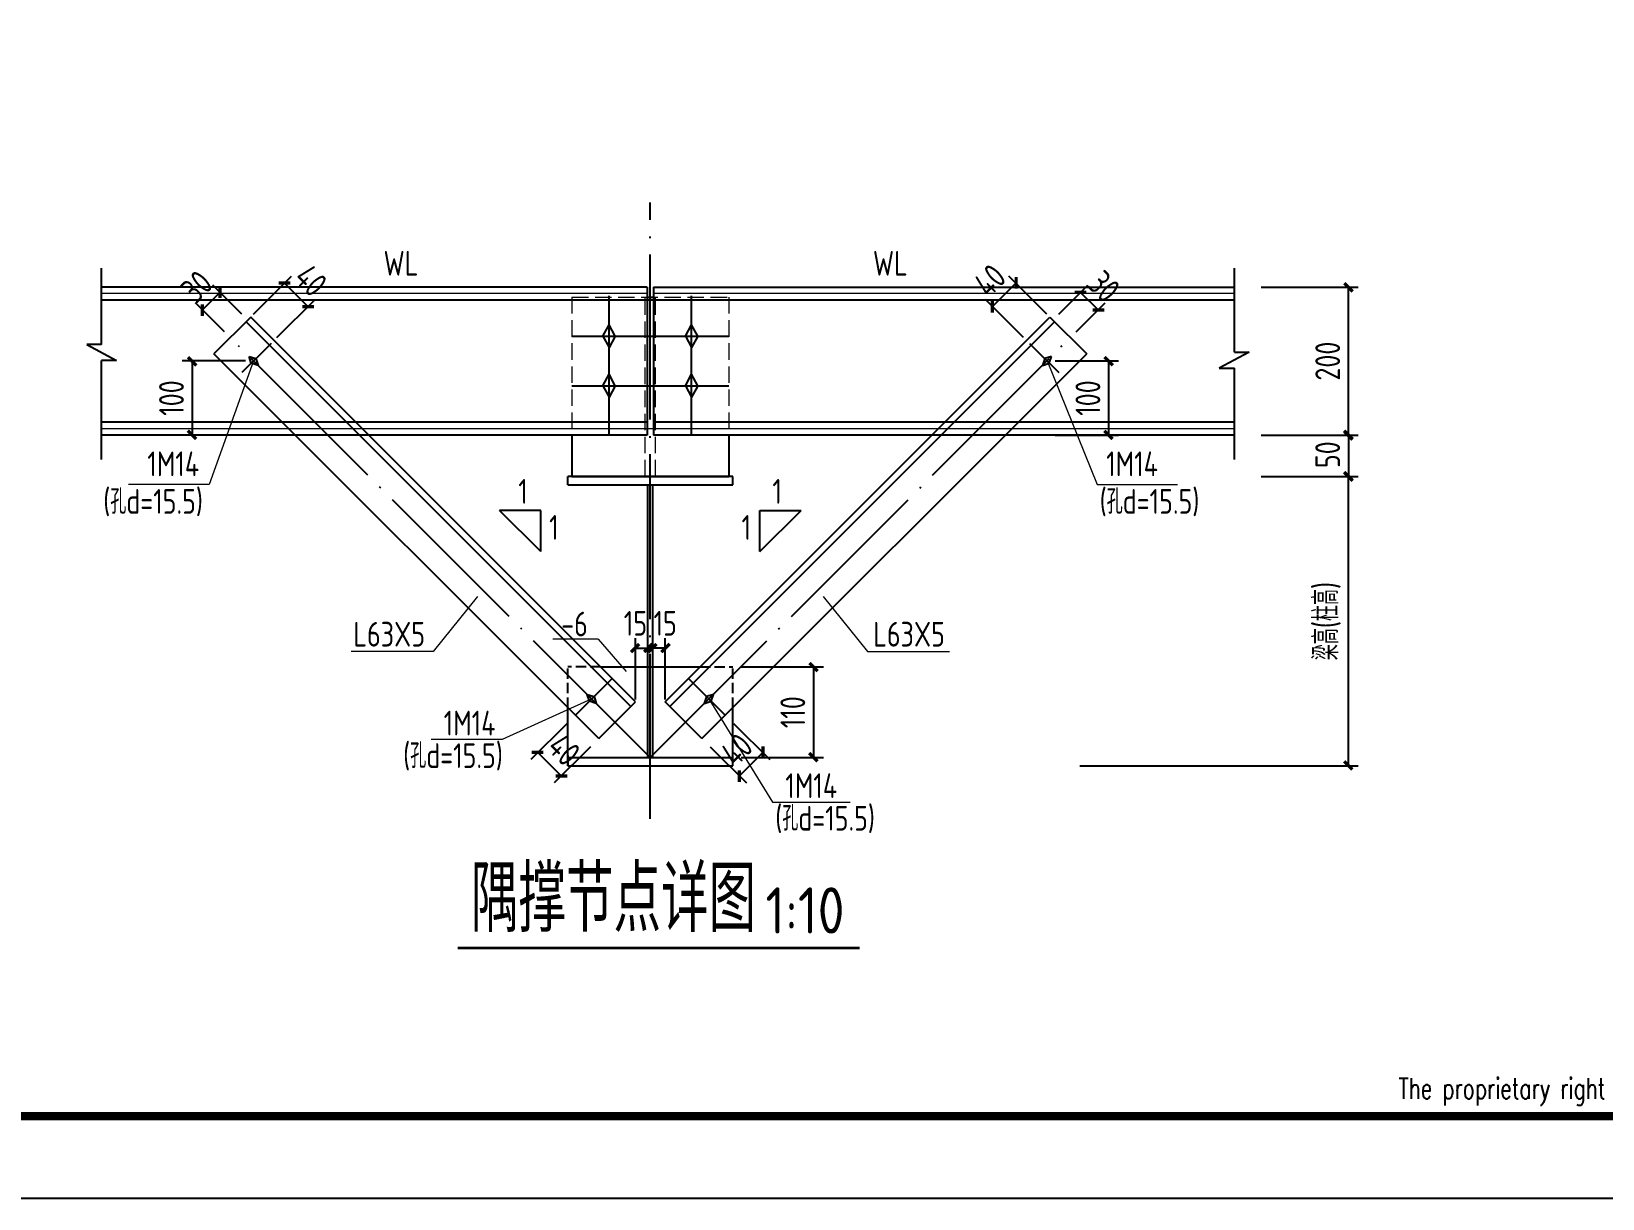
# Model space of a CAD drawing. Header units: millimetres. Extents: x 865974 to 875117, y 41124 to 44891.
# Drawn here: x 868321.9 to 868512.3, y 41123.6 to 41265.1 of the extents above; entities that cross this region are included whole.
import ezdxf
from ezdxf.enums import TextEntityAlignment as Align

# ---------------------------------------------------------------- set-up
doc = ezdxf.new("R2010")
doc.units = ezdxf.units.MM
doc.header["$LTSCALE"] = 1000
doc.header["$MEASUREMENT"] = 0
for name, pattern in [('3', [500, 300, -200]), ('DASH', [0.35, 0.25, -0.1]), ('DASHED', [117.236842, 78.157895, -39.078947]), ('DOTE', [2.42, 2, -0.2, 0.02, -0.2])]:
    doc.linetypes.add(name, pattern=pattern)
for name, color, linetype in [('D1', 112, 'Continuous'), ('D2', 6, 'Continuous'), ('DIM', 7, 'Continuous'), ('DOTE', 1, 'DOTE'), ('文字', 7, 'Continuous'), ('桩', 6, 'Continuous'), ('梁虚线', 134, '3'), ('水平标注', 2, 'Continuous')]:
    doc.layers.add(name, color=color, linetype=linetype)
for name, color, linetype, lineweight in [('D3', 62, 'Continuous', 9), ('LZ', 64, 'Continuous', 9), ('数字', 3, 'Continuous', 9)]:
    doc.layers.add(name, color=color, linetype=linetype, lineweight=lineweight)
doc.styles.add('ECEC_TQ', font='txt_l.shx', dxfattribs={"bigfont": 'hztxt_l.shx'})
doc.styles.add('GBHZ', font='gbenor.shx', dxfattribs={"width": 0.9, "bigfont": 'gbcbig.shx'})
doc.dimstyles.new('Y10', dxfattribs={"dimscale": 0, "dimtxt": 3, "dimasz": 0.01, "dimexe": 1.2, "dimexo": 1, "dimgap": 1, "dimtad": 1, "dimdec": 0, "dimlfac": 10, "dimzin": 0, "dimdsep": 46, "dimtxsty": 'GBHZ', "dimblk1": 'DX', "dimblk2": 'DX', "dimsah": 1, "dimcen": 0.09, "dimdle": 1, "dimadec": 0, "dimazin": 0, "dimtfac": 1, "dimtdec": 0, "dimtix": 1, "dimtmove": 2, "dimatfit": 3, "dimldrblk": 'DX', "dimfxl": 0, "dimtolj": 1, "dimtzin": 0, "dimarcsym": 0})

# ---------------------------------------------------------------- blocks, each defined once
blk = doc.blocks.new('DX')
at = {"color": 0, "linetype": 'ByBlock', "const_width": 40}
blk.add_lwpolyline([(-54, -51), (46, 49)], dxfattribs=at)
blk = doc.blocks.new('*D10')
at = {"layer": 'Defpoints', "color": 0, "linetype": 'ByBlock', "transparency": 16777216}
for p in [(868469.96, 41234.13), (868481.51, 41234.13), (868469.96, 41216.17)]:
    blk.add_point(p, dxfattribs=at)
at = {"layer": 'dim', "color": 0, "linetype": 'ByBlock', "lineweight": -2, "transparency": 16777216}
for p, q in [((868470.96, 41234.13), (868482.71, 41234.13)), ((868481.51, 41216.18), (868481.51, 41234.12)), ((868470.96, 41216.17), (868482.71, 41216.17))]:
    blk.add_line(p, q, dxfattribs=at)
at = {"layer": 'dim', "color": 0, "linetype": 'ByBlock', "lineweight": -2, "transparency": 16777216, "xscale": 0.01, "yscale": 0.01, "zscale": 0.01}
for p, rotation in [((868481.51, 41234.13), 90), ((868481.51, 41216.17), 270)]:
    blk.add_blockref('DX', p, dxfattribs=dict(at, rotation=rotation))
at = {"layer": 'dim', "color": 0, "linetype": 'ByBlock', "transparency": 16777216, "insert": (868479.01, 41225.15), "char_height": 3, "attachment_point": 5, "rotation": 90, "style": 'GBHZ'}
blk.add_mtext('\\A1;200', dxfattribs=at)
blk = doc.blocks.new('*D11')
at = {"layer": 'Defpoints', "color": 0, "linetype": 'ByBlock', "transparency": 16777216}
for p in [(868471.96, 41211.17), (868481.51, 41211.17), (868447.98, 41176.09)]:
    blk.add_point(p, dxfattribs=at)
at = {"layer": 'dim', "color": 0, "linetype": 'ByBlock', "lineweight": -2, "transparency": 16777216}
for p, q in [((868472.96, 41211.17), (868482.71, 41211.17)), ((868481.51, 41176.1), (868481.51, 41211.16)), ((868448.98, 41176.09), (868482.71, 41176.09))]:
    blk.add_line(p, q, dxfattribs=at)
at = {"layer": 'dim', "color": 0, "linetype": 'ByBlock', "lineweight": -2, "transparency": 16777216, "xscale": 0.01, "yscale": 0.01, "zscale": 0.01}
for p, rotation in [((868481.51, 41211.17), 90), ((868481.51, 41176.09), 270)]:
    blk.add_blockref('DX', p, dxfattribs=dict(at, rotation=rotation))
at = {"layer": 'dim', "color": 0, "linetype": 'ByBlock', "transparency": 16777216, "insert": (868478.93, 41193.63), "char_height": 3, "attachment_point": 5, "rotation": 90, "style": 'GBHZ'}
blk.add_mtext('\\A1;梁高(柱高)', dxfattribs=at)
blk = doc.blocks.new('*D12')
at = {"layer": 'Defpoints', "color": 0, "transparency": 16777216}
for p in [(868397.2, 41190.36), (868397.2, 41183.13), (868398.7, 41183.13)]:
    blk.add_point(p, dxfattribs=at)
at = {"layer": 'dim', "color": 0, "lineweight": -2, "transparency": 16777216}
for p, q in [((868397.2, 41184.13), (868397.2, 41191.56)), ((868398.7, 41184.13), (868398.7, 41191.56)), ((868397.19, 41190.36), (868397.18, 41190.36)), ((868398.7, 41190.36), (868397.2, 41190.36)), ((868398.71, 41190.36), (868398.72, 41190.36))]:
    blk.add_line(p, q, dxfattribs=at)
at = {"layer": 'dim', "color": 0, "lineweight": -2, "transparency": 16777216, "xscale": 0.01, "yscale": 0.01, "zscale": 0.01}
blk.add_blockref('DX', (868397.2, 41190.36), dxfattribs=at)
at = {"layer": 'dim', "color": 0, "lineweight": -2, "transparency": 16777216, "xscale": 0.01, "yscale": 0.01, "zscale": 0.01, "rotation": 180}
blk.add_blockref('DX', (868398.7, 41190.36), dxfattribs=at)
at = {"layer": 'dim', "color": 0, "transparency": 16777216, "insert": (868398.7, 41193.36), "char_height": 3, "attachment_point": 5, "style": 'GBHZ'}
blk.add_mtext('\\A1;15', dxfattribs=at)
blk = doc.blocks.new('LS1')
at = {"layer": 'D1'}
for p, q in [((0, 10), (-5, 0)), ((-5, 0), (0, -10)), ((5, 0), (0, 10)), ((0, -10), (5, 0))]:
    blk.add_line(p, q, dxfattribs=at)
blk = doc.blocks.new('*D13')
at = {"layer": 'Defpoints', "color": 0, "transparency": 16777216}
for p in [(868451.18, 41231.37), (868445.69, 41230.12), (868447.81, 41228)]:
    blk.add_point(p, dxfattribs=at)
at = {"layer": 'dim', "color": 0, "lineweight": -2, "transparency": 16777216}
for p, q in [((868446.4, 41230.83), (868449.91, 41234.34)), ((868449.05, 41233.5), (868449.04, 41233.5)), ((868449.06, 41233.49), (868451.18, 41231.37)), ((868448.52, 41228.71), (868452.03, 41232.22)), ((868451.19, 41231.36), (868451.19, 41231.36))]:
    blk.add_line(p, q, dxfattribs=at)
at = {"layer": 'dim', "color": 0, "lineweight": -2, "transparency": 16777216, "xscale": 0.01, "yscale": 0.01, "zscale": 0.01}
for p, rotation in [((868449.06, 41233.49), 315.0000000031444), ((868451.18, 41231.37), 135.0000000031443)]:
    blk.add_blockref('DX', p, dxfattribs=dict(at, rotation=rotation))
at = {"layer": 'dim', "color": 0, "transparency": 16777216, "insert": (868451.89, 41234.2), "char_height": 3, "attachment_point": 5, "rotation": 315, "style": 'GBHZ'}
blk.add_mtext('\\A1;30', dxfattribs=at)
blk = doc.blocks.new('*D14')
at = {"layer": 'Defpoints', "color": 0, "transparency": 16777216}
for p in [(868438.39, 41231.76), (868445.69, 41230.12), (868442.86, 41227.29)]:
    blk.add_point(p, dxfattribs=at)
at = {"layer": 'dim', "color": 0, "lineweight": -2, "transparency": 16777216}
for p, q in [((868444.98, 41230.83), (868440.37, 41235.44)), ((868441.22, 41234.59), (868438.39, 41231.76)), ((868441.23, 41234.6), (868441.24, 41234.6)), ((868442.15, 41228), (868437.54, 41232.61)), ((868438.39, 41231.75), (868438.38, 41231.75))]:
    blk.add_line(p, q, dxfattribs=at)
at = {"layer": 'dim', "color": 0, "lineweight": -2, "transparency": 16777216, "xscale": 0.01, "yscale": 0.01, "zscale": 0.01}
for p, rotation in [((868441.22, 41234.59), 224.9999999976418), ((868438.39, 41231.76), 44.99999999764176)]:
    blk.add_blockref('DX', p, dxfattribs=dict(at, rotation=rotation))
at = {"layer": 'dim', "color": 0, "transparency": 16777216, "insert": (868438.04, 41234.94), "char_height": 3, "attachment_point": 5, "rotation": 45, "style": 'GBHZ'}
blk.add_mtext('\\A1;40', dxfattribs=at)
blk = doc.blocks.new('*D15')
at = {"layer": 'Defpoints', "color": 0, "transparency": 16777216}
for p in [(868444.98, 41225.17), (868444.98, 41216.17), (868452.44, 41216.17)]:
    blk.add_point(p, dxfattribs=at)
at = {"layer": 'dim', "color": 0, "lineweight": -2, "transparency": 16777216}
for p, q in [((868445.98, 41225.17), (868453.64, 41225.17)), ((868452.44, 41225.16), (868452.44, 41216.18)), ((868445.98, 41216.17), (868453.64, 41216.17))]:
    blk.add_line(p, q, dxfattribs=at)
at = {"layer": 'dim', "color": 0, "lineweight": -2, "transparency": 16777216, "xscale": 0.01, "yscale": 0.01, "zscale": 0.01}
for p, rotation in [((868452.44, 41225.17), 90), ((868452.44, 41216.17), 270)]:
    blk.add_blockref('DX', p, dxfattribs=dict(at, rotation=rotation))
at = {"layer": 'dim', "color": 0, "transparency": 16777216, "insert": (868449.94, 41220.67), "char_height": 3, "attachment_point": 5, "rotation": 90, "style": 'GBHZ'}
blk.add_mtext('\\A1;100', dxfattribs=at)
blk = doc.blocks.new('*D16')
at = {"layer": 'Defpoints', "color": 0, "transparency": 16777216}
for p in [(868396.6, 41190.36), (868395.1, 41183.13), (868396.6, 41183.13)]:
    blk.add_point(p, dxfattribs=at)
at = {"layer": 'dim', "color": 0, "lineweight": -2, "transparency": 16777216}
for p, q in [((868395.1, 41184.13), (868395.1, 41191.56)), ((868396.6, 41184.13), (868396.6, 41191.56)), ((868395.09, 41190.36), (868395.08, 41190.36)), ((868395.1, 41190.36), (868396.6, 41190.36)), ((868396.61, 41190.36), (868396.62, 41190.36))]:
    blk.add_line(p, q, dxfattribs=at)
at = {"layer": 'dim', "color": 0, "lineweight": -2, "transparency": 16777216, "xscale": 0.01, "yscale": 0.01, "zscale": 0.01}
blk.add_blockref('DX', (868395.1, 41190.36), dxfattribs=at)
at = {"layer": 'dim', "color": 0, "lineweight": -2, "transparency": 16777216, "xscale": 0.01, "yscale": 0.01, "zscale": 0.01, "rotation": 180}
blk.add_blockref('DX', (868396.6, 41190.36), dxfattribs=at)
at = {"layer": 'dim', "color": 0, "transparency": 16777216, "insert": (868395.09, 41193.36), "char_height": 3, "attachment_point": 5, "style": 'GBHZ'}
blk.add_mtext('\\A1;15', dxfattribs=at)
blk = doc.blocks.new('*D17')
at = {"layer": 'Defpoints', "color": 0, "transparency": 16777216}
for p in [(868342.61, 41231.37), (868348.1, 41230.12), (868345.98, 41228)]:
    blk.add_point(p, dxfattribs=at)
at = {"layer": 'dim', "color": 0, "lineweight": -2, "transparency": 16777216}
for p, q in [((868344.73, 41233.49), (868342.61, 41231.37)), ((868347.39, 41230.83), (868343.88, 41234.34)), ((868344.74, 41233.5), (868344.75, 41233.5)), ((868345.27, 41228.71), (868341.76, 41232.22)), ((868342.6, 41231.36), (868342.6, 41231.36))]:
    blk.add_line(p, q, dxfattribs=at)
at = {"layer": 'dim', "color": 0, "lineweight": -2, "transparency": 16777216, "xscale": 0.01, "yscale": 0.01, "zscale": 0.01}
for p, rotation in [((868344.73, 41233.49), 224.9999999968557), ((868342.61, 41231.37), 44.99999999685568)]:
    blk.add_blockref('DX', p, dxfattribs=dict(at, rotation=rotation))
at = {"layer": 'dim', "color": 0, "transparency": 16777216, "insert": (868341.9, 41234.2), "char_height": 3, "attachment_point": 5, "rotation": 45, "style": 'GBHZ'}
blk.add_mtext('\\A1;30', dxfattribs=at)
blk = doc.blocks.new('*D18')
at = {"layer": 'Defpoints', "color": 0, "transparency": 16777216}
for p in [(868355.4, 41231.76), (868348.1, 41230.12), (868350.93, 41227.29)]:
    blk.add_point(p, dxfattribs=at)
at = {"layer": 'dim', "color": 0, "lineweight": -2, "transparency": 16777216}
for p, q in [((868348.81, 41230.83), (868353.42, 41235.44)), ((868352.56, 41234.6), (868352.56, 41234.6)), ((868352.57, 41234.59), (868355.4, 41231.76)), ((868351.64, 41228), (868356.25, 41232.61)), ((868355.4, 41231.75), (868355.41, 41231.75))]:
    blk.add_line(p, q, dxfattribs=at)
at = {"layer": 'dim', "color": 0, "lineweight": -2, "transparency": 16777216, "xscale": 0.01, "yscale": 0.01, "zscale": 0.01}
for p, rotation in [((868352.57, 41234.59), 315.0000000023583), ((868355.4, 41231.76), 135.0000000023582)]:
    blk.add_blockref('DX', p, dxfattribs=dict(at, rotation=rotation))
at = {"layer": 'dim', "color": 0, "transparency": 16777216, "insert": (868355.75, 41234.94), "char_height": 3, "attachment_point": 5, "rotation": 315, "style": 'GBHZ'}
blk.add_mtext('\\A1;40', dxfattribs=at)
blk = doc.blocks.new('*D19')
at = {"layer": 'Defpoints', "color": 0, "transparency": 16777216}
for p in [(868348.81, 41225.17), (868341.35, 41216.17), (868348.81, 41216.17)]:
    blk.add_point(p, dxfattribs=at)
at = {"layer": 'dim', "color": 0, "lineweight": -2, "transparency": 16777216}
for p, q in [((868347.81, 41225.17), (868340.15, 41225.17)), ((868341.35, 41225.16), (868341.35, 41216.18)), ((868347.81, 41216.17), (868340.15, 41216.17))]:
    blk.add_line(p, q, dxfattribs=at)
at = {"layer": 'dim', "color": 0, "lineweight": -2, "transparency": 16777216, "xscale": 0.01, "yscale": 0.01, "zscale": 0.01}
for p, rotation in [((868341.35, 41225.17), 90), ((868341.35, 41216.17), 270)]:
    blk.add_blockref('DX', p, dxfattribs=dict(at, rotation=rotation))
at = {"layer": 'dim', "color": 0, "transparency": 16777216, "insert": (868338.85, 41220.67), "char_height": 3, "attachment_point": 5, "rotation": 90, "style": 'GBHZ'}
blk.add_mtext('\\A1;100', dxfattribs=at)
blk = doc.blocks.new('*D20')
at = {"layer": 'Defpoints', "color": 0, "transparency": 16777216}
for p in [(868406.9, 41188.08), (868406.9, 41177.09), (868416.67, 41177.09)]:
    blk.add_point(p, dxfattribs=at)
at = {"layer": 'dim', "color": 0, "lineweight": -2, "transparency": 16777216}
for p, q in [((868407.9, 41188.08), (868417.87, 41188.08)), ((868416.67, 41188.07), (868416.67, 41177.1)), ((868407.9, 41177.09), (868417.87, 41177.09))]:
    blk.add_line(p, q, dxfattribs=at)
at = {"layer": 'dim', "color": 0, "lineweight": -2, "transparency": 16777216, "xscale": 0.01, "yscale": 0.01, "zscale": 0.01}
for p, rotation in [((868416.67, 41188.08), 90), ((868416.67, 41177.09), 270)]:
    blk.add_blockref('DX', p, dxfattribs=dict(at, rotation=rotation))
at = {"layer": 'dim', "color": 0, "transparency": 16777216, "insert": (868414.17, 41182.58), "char_height": 3, "attachment_point": 5, "rotation": 90, "style": 'GBHZ'}
blk.add_mtext('\\A1;110', dxfattribs=at)
blk = doc.blocks.new('*D21')
at = {"layer": 'Defpoints', "color": 0, "linetype": 'ByBlock', "transparency": 16777216}
for p in [(868469.96, 41216.17), (868469.96, 41211.17), (868481.51, 41211.17)]:
    blk.add_point(p, dxfattribs=at)
at = {"layer": 'dim', "color": 0, "linetype": 'ByBlock', "lineweight": -2, "transparency": 16777216}
for p, q in [((868470.96, 41216.17), (868482.71, 41216.17)), ((868481.51, 41216.16), (868481.51, 41211.18)), ((868470.96, 41211.17), (868482.71, 41211.17))]:
    blk.add_line(p, q, dxfattribs=at)
at = {"layer": 'dim', "color": 0, "linetype": 'ByBlock', "lineweight": -2, "transparency": 16777216, "xscale": 0.01, "yscale": 0.01, "zscale": 0.01}
for p, rotation in [((868481.51, 41216.17), 90), ((868481.51, 41211.17), 270)]:
    blk.add_blockref('DX', p, dxfattribs=dict(at, rotation=rotation))
at = {"layer": 'dim', "color": 0, "linetype": 'ByBlock', "transparency": 16777216, "insert": (868479.01, 41213.8), "char_height": 3, "attachment_point": 5, "rotation": 90, "style": 'GBHZ'}
blk.add_mtext('\\A1;50', dxfattribs=at)
blk = doc.blocks.new('*D22')
at = {"layer": 'Defpoints', "color": 0, "transparency": 16777216}
for p in [(868406.28, 41181.94), (868403.45, 41179.11), (868410.53, 41177.68)]:
    blk.add_point(p, dxfattribs=at)
at = {"layer": 'dim', "color": 0, "lineweight": -2, "transparency": 16777216}
for p, q in [((868406.98, 41181.23), (868411.38, 41176.83)), ((868404.15, 41178.4), (868408.55, 41174)), ((868407.71, 41174.85), (868410.53, 41177.68)), ((868410.54, 41177.69), (868410.55, 41177.7)), ((868407.7, 41174.85), (868407.69, 41174.84))]:
    blk.add_line(p, q, dxfattribs=at)
at = {"layer": 'dim', "color": 0, "lineweight": -2, "transparency": 16777216, "xscale": 0.01, "yscale": 0.01, "zscale": 0.01}
for p, rotation in [((868410.53, 41177.68), 225), ((868407.71, 41174.85), 45)]:
    blk.add_blockref('DX', p, dxfattribs=dict(at, rotation=rotation))
at = {"layer": 'dim', "color": 0, "transparency": 16777216, "insert": (868407.35, 41178.04), "char_height": 3, "attachment_point": 5, "rotation": 45, "style": 'GBHZ'}
blk.add_mtext('\\A1;40', dxfattribs=at)
blk = doc.blocks.new('*D23')
at = {"layer": 'Defpoints', "color": 0, "transparency": 16777216}
for p in [(868387.52, 41181.94), (868383.26, 41177.68), (868390.34, 41179.11)]:
    blk.add_point(p, dxfattribs=at)
at = {"layer": 'dim', "color": 0, "lineweight": -2, "transparency": 16777216}
for p, q in [((868386.81, 41181.23), (868382.41, 41176.83)), ((868383.25, 41177.69), (868383.24, 41177.7)), ((868386.09, 41174.85), (868383.26, 41177.68)), ((868389.64, 41178.4), (868385.24, 41174)), ((868386.09, 41174.85), (868386.1, 41174.84))]:
    blk.add_line(p, q, dxfattribs=at)
at = {"layer": 'dim', "color": 0, "lineweight": -2, "transparency": 16777216, "xscale": 0.01, "yscale": 0.01, "zscale": 0.01}
for p, rotation in [((868383.26, 41177.68), 315), ((868386.09, 41174.85), 135)]:
    blk.add_blockref('DX', p, dxfattribs=dict(at, rotation=rotation))
at = {"layer": 'dim', "color": 0, "transparency": 16777216, "insert": (868386.44, 41178.04), "char_height": 3, "attachment_point": 5, "rotation": 315, "style": 'GBHZ'}
blk.add_mtext('\\A1;40', dxfattribs=at)

msp = doc.modelspace()

# ---------------------------------------------------------------- linework, layer by layer
msp.add_line((868708.51, 41123.604), (867867.51, 41123.604))
at = {"color": 0, "const_width": 1}
msp.add_lwpolyline([(868698.51, 41133.604), (867892.51, 41133.604), (867892.51, 41707.604), (868698.51, 41707.604)], close=True, dxfattribs=at)
at = {"layer": 'D1', "color": 251}
for p, q in [((868330.35, 41227.159), (868330.35, 41236.44)), ((868467.714, 41226.246), (868467.714, 41236.44)), ((868328.581, 41227.159), (868332.199, 41225.22)), ((868330.35, 41227.159), (868328.581, 41227.159)), ((868332.199, 41225.22), (868330.35, 41225.22)), ((868330.35, 41213.21), (868330.35, 41225.22)), ((868469.484, 41226.246), (868465.866, 41224.307)), ((868467.714, 41226.246), (868469.484, 41226.246)), ((868465.866, 41224.307), (868467.714, 41224.307)), ((868467.714, 41213.21), (868467.714, 41224.307))]:
    msp.add_line(p, q, dxfattribs=at)
at = {"layer": 'D1', "color": 251, "linetype": 'DASH', "ltscale": 0.005}
for p, q in [((868390.853, 41188.078), (868386.895, 41188.078)), ((868386.895, 41183.125), (868386.895, 41188.078)), ((868402.938, 41188.078), (868406.895, 41188.078)), ((868406.895, 41183.125), (868406.895, 41188.078))]:
    msp.add_line(p, q, dxfattribs=at)
at = {"layer": 'D2'}
for p, q in [((868396.495, 41234.132), (868330.35, 41234.132)), ((868396.495, 41232.91), (868397.295, 41232.91)), ((868397.295, 41234.132), (868467.714, 41234.132)), ((868467.714, 41232.559), (868330.35, 41232.559)), ((868348.456, 41230.475), (868344.001, 41226.02)), ((868394.53, 41183.269), (868347.89, 41229.909)), ((868395.095, 41183.835), (868348.456, 41230.475)), ((868398.695, 41183.835), (868445.335, 41230.475)), ((868399.261, 41183.269), (868445.901, 41229.909)), ((868445.335, 41230.475), (868449.79, 41226.02)), ((868390.641, 41179.38), (868344.001, 41226.02)), ((868403.15, 41179.38), (868449.79, 41226.02)), ((868396.495, 41217.745), (868330.35, 41217.745)), ((868467.714, 41217.745), (868397.295, 41217.745)), ((868396.495, 41216.171), (868330.35, 41216.171)), ((868387.395, 41216.171), (868387.395, 41211.171)), ((868467.714, 41216.171), (868397.295, 41216.171)), ((868406.395, 41216.171), (868406.395, 41211.171)), ((868406.895, 41211.171), (868386.895, 41211.171)), ((868386.895, 41210.154), (868386.895, 41211.171)), ((868386.895, 41210.154), (868406.895, 41210.154)), ((868387.395, 41211.171), (868406.395, 41211.171)), ((868396.595, 41177.085), (868396.595, 41210.154)), ((868397.195, 41177.085), (868397.195, 41210.154)), ((868406.895, 41210.154), (868406.895, 41211.171)), ((868390.853, 41188.078), (868402.938, 41188.078)), ((868390.641, 41179.38), (868395.095, 41183.835)), ((868403.15, 41179.38), (868398.695, 41183.835)), ((868386.895, 41176.085), (868386.895, 41183.125)), ((868386.895, 41177.344), (868386.895, 41183.125)), ((868406.895, 41176.085), (868406.895, 41183.125)), ((868386.895, 41177.344), (868386.895, 41176.085)), ((868386.895, 41177.085), (868406.895, 41177.085)), ((868386.895, 41176.085), (868406.895, 41176.085)), ((868386.895, 41176.085), (868406.895, 41176.085))]:
    msp.add_line(p, q, dxfattribs=at)
at = {"layer": 'D3', "color": 251}
for p, q in [((868348.809, 41225.171), (868343.412, 41210.177)), ((868444.982, 41225.171), (868451.045, 41210.177)), ((868343.412, 41210.177), (868333.65, 41210.177)), ((868451.045, 41210.177), (868460.807, 41210.177)), ((868375.93, 41196.629), (868370.557, 41189.943)), ((868417.861, 41196.629), (868423.234, 41189.943)), ((868390.565, 41191.434), (868385.096, 41191.434)), ((868390.565, 41191.434), (868393.973, 41187.527)), ((868370.557, 41189.943), (868360.629, 41189.943)), ((868423.234, 41189.943), (868433.162, 41189.943)), ((868389.792, 41184.188), (868378.952, 41179.265)), ((868403.999, 41184.188), (868411.701, 41171.674)), ((868378.952, 41179.265), (868370.347, 41179.265)), ((868411.701, 41171.674), (868421.139, 41171.674))]:
    msp.add_line(p, q, dxfattribs=at)
at = {"layer": 'DOTE', "linetype": 'DOTE', "ltscale": 0.01}
for p, q in [((868396.895, 41169.667), (868396.895, 41244.375)), ((868391.895, 41216.172), (868391.895, 41233.055)), ((868401.895, 41216.172), (868401.895, 41233.055)), ((868396.895, 41177.085), (868345.981, 41228)), ((868350.93, 41227.293), (868347.395, 41223.757)), ((868387.395, 41228.172), (868406.395, 41228.172)), ((868396.895, 41177.085), (868447.81, 41228)), ((868442.86, 41227.293), (868446.396, 41223.757)), ((868387.395, 41222.169), (868406.395, 41222.169)), ((868387.812, 41182.209), (868392.267, 41186.663)), ((868405.979, 41182.209), (868401.524, 41186.663))]:
    msp.add_line(p, q, dxfattribs=at)
at = {"layer": 'LZ', "color": 251, "linetype": 'DASHED', "ltscale": 300}
for p, q in [((868396.495, 41233.345), (868330.35, 41233.345)), ((868467.714, 41233.345), (868397.295, 41233.345)), ((868467.714, 41216.958), (868330.35, 41216.958))]:
    msp.add_line(p, q, dxfattribs=at)
at = {"layer": 'LZ', "color": 251, "linetype": 'DASH', "ltscale": 0.008}
for p, q in [((868387.395, 41232.91), (868406.395, 41232.91)), ((868387.395, 41232.91), (868387.395, 41216.171)), ((868396.253, 41211.171), (868396.253, 41232.91)), ((868397.538, 41211.171), (868397.538, 41232.91)), ((868406.395, 41232.91), (868406.395, 41216.171))]:
    msp.add_line(p, q, dxfattribs=at)
at = {"layer": '文字', "color": 6, "const_width": 0.32}
msp.add_lwpolyline([(868373.547, 41153.988), (868422.287, 41153.988)], dxfattribs=at)
at = {"layer": '桩'}
for p, q in [((868396.495, 41234.132), (868396.495, 41216.171)), ((868397.295, 41234.132), (868397.295, 41216.171)), ((868391.147, 41228.172), (868391.895, 41229.553)), ((868392.644, 41228.172), (868391.895, 41229.553)), ((868401.147, 41228.172), (868401.895, 41229.553)), ((868402.644, 41228.172), (868401.895, 41229.553)), ((868391.147, 41228.172), (868391.895, 41226.791)), ((868392.644, 41228.172), (868391.895, 41226.791)), ((868401.147, 41228.172), (868401.895, 41226.791)), ((868402.644, 41228.172), (868401.895, 41226.791)), ((868391.147, 41222.169), (868391.895, 41223.55)), ((868392.644, 41222.169), (868391.895, 41223.55)), ((868401.147, 41222.169), (868401.895, 41223.55)), ((868402.644, 41222.169), (868401.895, 41223.55)), ((868391.147, 41222.169), (868391.895, 41220.787)), ((868392.644, 41222.169), (868391.895, 41220.787)), ((868401.147, 41222.169), (868401.895, 41220.787)), ((868402.644, 41222.169), (868401.895, 41220.787))]:
    msp.add_line(p, q, dxfattribs=at)
at = {"layer": '梁虚线', "color": 6, "linetype": 'ByBlock'}
for p, q in [((868383.607, 41207.046), (868378.607, 41207.046)), ((868383.607, 41202.046), (868378.607, 41207.046)), ((868383.607, 41202.046), (868383.607, 41207.046)), ((868410.183, 41202.046), (868410.183, 41207.046)), ((868410.183, 41207.046), (868415.183, 41207.046)), ((868410.183, 41202.046), (868415.183, 41207.046))]:
    msp.add_line(p, q, dxfattribs=at)

# ---------------------------------------------------------------- block references
at = {"layer": 'D2'}
for p, xscale, yscale, zscale, rotation in [((868348.809, 41225.171), -0.0786542399324214, 0.07865424011833966, 0.07865424, 45), ((868444.982, 41225.171), 0.07865423993242139, 0.07865423993242139, 0.07865423993242139, 315), ((868389.792, 41184.188), -0.0786542399324214, 0.07865424011833966, 0.07865424, 45), ((868403.999, 41184.188), 0.07865423993242139, 0.07865423993242139, 0.07865423993242139, 315)]:
    msp.add_blockref('LS1', p, dxfattribs=dict(at, xscale=xscale, yscale=yscale, zscale=zscale, rotation=rotation))

# ---------------------------------------------------------------- texts
at = {"style": 'ECEC_TQ', "width": 0.72}
msp.add_text('The proprietary right of this document belongs to Anhui Huadong Chemical And Medical Engineering  Co.,Ltd.  and any replication or transfer to the 3rd. side is forbidden without its permission. ', height=2.5, dxfattribs=at).set_placement((868608.51, 41136.604), align=Align.MIDDLE)
at = {"layer": 'D3', "color": 3, "style": 'GBHZ', "width": 0.9}
for s, p in [('1M14', (868335.924, 41211.194)), ('1M14', (868452.149, 41211.194)), ('1', (868380.893, 41207.857)), ('1', (868411.698, 41207.857)), ('1', (868384.631, 41203.485)), ('1', (868407.96, 41203.485)), ('-6', (868386.091, 41191.771)), ('L63X5', (868360.897, 41190.536)), ('L63X5', (868423.914, 41190.536)), ('1M14', (868371.843, 41179.76)), ('1M14', (868413.259, 41172.168))]:
    msp.add_text(s, height=3, dxfattribs=at).set_placement(p)
at = {"layer": '数字', "style": 'GBHZ', "width": 0.9}
for p in [(868330.573, 41206.636), (868451.358, 41206.636), (868366.929, 41175.811), (868412.032, 41168.22)]:
    msp.add_text('(孔d=15.5)', height=3, dxfattribs=at).set_placement(p)
at = {"layer": '文字', "color": 6, "style": 'GBHZ'}
for s, height, p in [('隅撑节点详图', 8, (868375.155, 41155.939)), ('1:10', 5.6, (868410.848, 41155.743))]:
    msp.add_text(s, height=height, dxfattribs=at).set_placement(p)
at = {"layer": '水平标注', "style": 'GBHZ', "width": 0.9}
for p in [(868364.558, 41235.511, -7), (868423.879, 41235.511, -7)]:
    msp.add_text('WL', height=3, dxfattribs=at).set_placement(p)

# ---------------------------------------------------------------- dimensions: what is measured, and where the dimension line sits
at = {"layer": 'dim'}
for p1, p2, distance, picture, middle in [((868348.102, 41230.121), (868345.981, 41228), -4.765, '*D17', (868341.904, 41234.198)), ((868348.102, 41230.121), (868350.93, 41227.293), 6.318, '*D18', (868355.751, 41234.942)), ((868445.689, 41230.121), (868442.86, 41227.293), -6.318, '*D14', (868438.04, 41234.942)), ((868445.689, 41230.121), (868447.81, 41228), 4.765, '*D13', (868451.887, 41234.198)), ((868390.344, 41179.111), (868387.515, 41181.94), 6.022, '*D23', (868386.439, 41178.035)), ((868403.447, 41179.111), (868406.276, 41181.94), -6.022, '*D22', (868407.352, 41178.035))]:
    dim = msp.add_aligned_dim(p1=p1, p2=p2, distance=distance, dimstyle='Y10', override={"dimscale": 1}, dxfattribs=at)
    dim.commit()
    dim.dimension.update_dxf_attribs({"geometry": picture, "text_midpoint": middle})
at = {"layer": 'dim', "color": 0, "linetype": 'ByBlock'}
for base, p1, p2, angle, text, picture, middle in [((868481.512, 41234.132), (868469.956, 41216.171), (868469.956, 41234.132), 90, '200', '*D10', (868479.012, 41225.152)), ((868481.512, 41211.171), (868447.984, 41176.085), (868471.956, 41211.171), 270, '梁高(柱高)', '*D11', (868478.93, 41193.628))]:
    dim = msp.add_linear_dim(base=base, p1=p1, p2=p2, angle=angle, text=text, dimstyle='Y10', override={"dimscale": 1}, dxfattribs=at)
    dim.commit()
    dim.dimension.update_dxf_attribs({"geometry": picture, "text_midpoint": middle})
at = {"layer": 'dim'}
for base, p1, p2, picture, middle in [((868341.353, 41216.171), (868348.809, 41225.171), (868348.809, 41216.171), '*D19', (868338.853, 41220.671)), ((868452.438, 41216.171), (868444.982, 41225.171), (868444.982, 41216.171), '*D15', (868449.938, 41220.671))]:
    dim = msp.add_linear_dim(base=base, p1=p1, p2=p2, angle=90, text='100', dimstyle='Y10', override={"dimscale": 1}, dxfattribs=at)
    dim.commit()
    dim.dimension.update_dxf_attribs({"geometry": picture, "text_midpoint": middle})
at = {"layer": 'dim', "color": 0, "linetype": 'ByBlock'}
dim = msp.add_linear_dim(base=(868481.512, 41211.171), p1=(868469.956, 41216.171), p2=(868469.956, 41211.171), angle=270, dimstyle='Y10', override={"dimscale": 1}, dxfattribs=at)
dim.commit()
dim.dimension.update_dxf_attribs({"geometry": '*D21', "text_midpoint": (868479.012, 41213.805), "dimtype": 160})
at = {"layer": 'dim'}
dim = msp.add_linear_dim(base=(868396.595, 41190.358), p1=(868395.095, 41183.128), p2=(868396.595, 41183.128), angle=180, dimstyle='Y10', override={"dimscale": 1}, dxfattribs=at)
dim.commit()
dim.dimension.update_dxf_attribs({"geometry": '*D16', "text_midpoint": (868395.094, 41193.358), "dimtype": 160})
dim = msp.add_linear_dim(base=(868397.195, 41190.358), p1=(868398.695, 41183.128), p2=(868397.195, 41183.128), dimstyle='Y10', override={"dimscale": 1}, dxfattribs=at)
dim.commit()
dim.dimension.update_dxf_attribs({"geometry": '*D12', "text_midpoint": (868398.697, 41193.358), "dimtype": 160})
dim = msp.add_linear_dim(base=(868416.675, 41177.085), p1=(868406.895, 41188.078), p2=(868406.895, 41177.085), angle=90, dimstyle='Y10', override={"dimscale": 1}, dxfattribs=at)
dim.commit()
dim.dimension.update_dxf_attribs({"geometry": '*D20', "text_midpoint": (868414.175, 41182.581)})

doc.saveas('drawing.dxf')
